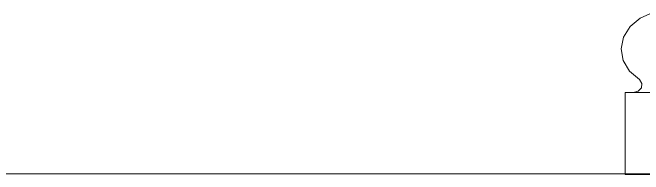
# Model space of a CAD drawing. Header units: millimetres. Extents: x 1832547 to 2001569, y -558009 to -417808.
# Drawn here: x 1982311 to 1982911, y -527344 to -527190 of the extents above; entities that cross this region are included whole.
import ezdxf

# ---------------------------------------------------------------- set-up
doc = ezdxf.new("R2010")
doc.units = ezdxf.units.MM
doc.header["$MEASUREMENT"] = 0
doc.linetypes.add('CENTER', pattern=[2, 1.25, -0.25, 0.25, -0.25])
doc.layers.add('CA.thay 145', color=145, linetype='CONTINUOUS', lineweight=18)
doc.layers.add('CA.tim 67', color=67, linetype='CENTER', lineweight=9)

msp = doc.modelspace()

# ---------------------------------------------------------------- linework, layer by layer
at = {"layer": 'CA.thay 145'}
for p, q in [((1982920.17, -527189.62), (1982908.11, -527194.84)), ((1982908.11, -527194.84), (1982898.53, -527202.86)), ((1982898.53, -527202.86), (1982892.34, -527212.93)), ((1982892.34, -527212.93), (1982890.14, -527224.08)), ((1982890.14, -527224.08), (1982892.12, -527235.26)), ((1982892.12, -527235.26), (1982898.11, -527245.41)), ((1982898.11, -527245.41), (1982907.53, -527253.56)), ((1982907.53, -527253.56), (1982909.9, -527257.25)), ((1982909.9, -527257.25), (1982909.41, -527261.41)), ((1982909.41, -527261.41), (1982906.22, -527264.64)), ((1982893.98, -527265.85), (1982893.98, -527343.99)), ((1982893.98, -527265.85), (1982901.41, -527265.85)), ((1982906.22, -527264.64), (1982901.41, -527265.85)), ((1982942.8, -527265.85), (1982901.41, -527265.85)), ((1983591.69, -527343.99), (1982893.98, -527343.99))]:
    msp.add_line(p, q, dxfattribs=at)
msp.add_lwpolyline([(1982893.98, -527343.59), (1973471.57, -527343.59)], dxfattribs=at)
at = {"layer": 'CA.tim 67', "ltscale": 500}
msp.add_lwpolyline([(1968529.63, -527343.59), (1994035.6, -527343.59)], dxfattribs=at)

doc.saveas('drawing.dxf')
